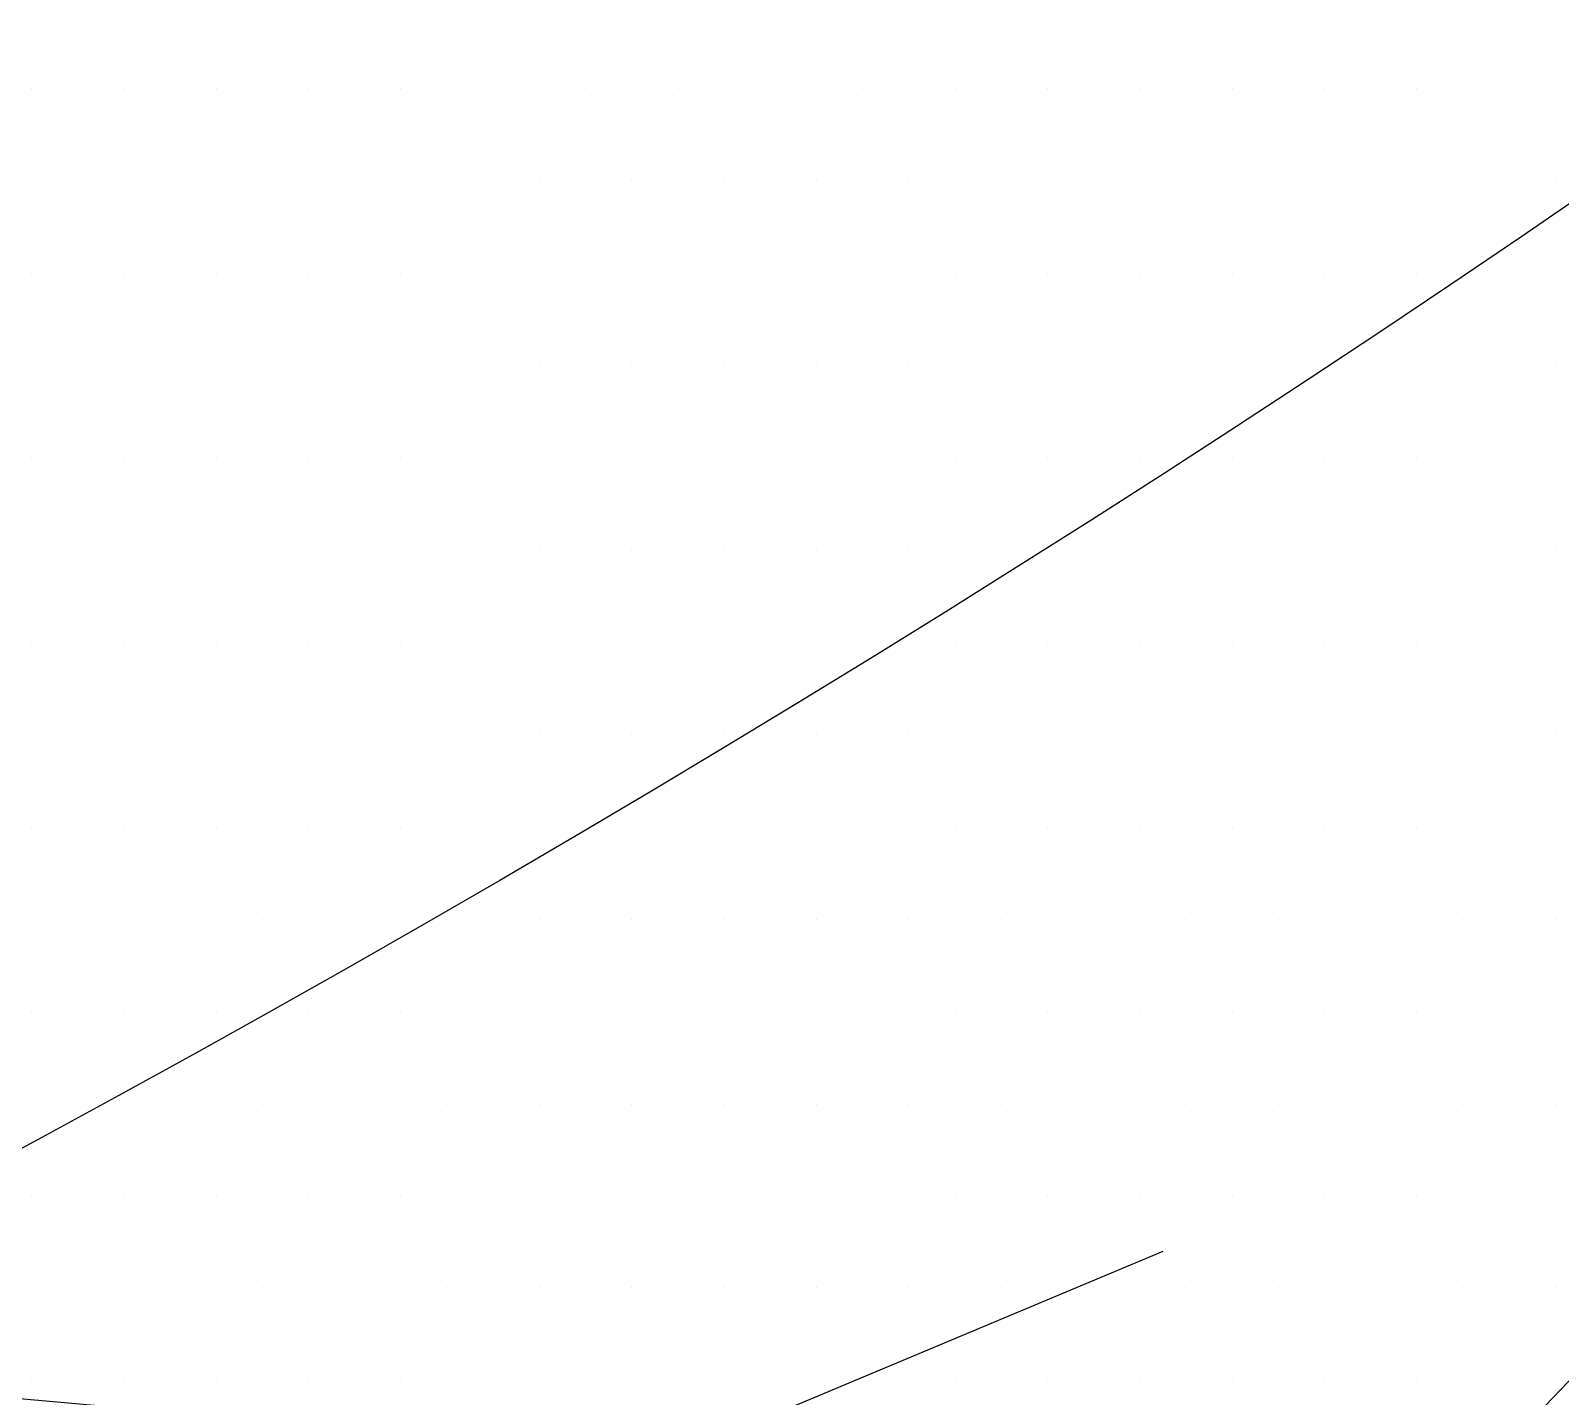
# Paper-space layout 'TOP_A1_00200_01-01-2017_MODELE' of a CAD drawing. Header units: metres. Extents: x 1274 to 2143, y 12 to 312.
# Drawn here: x 1539.871 to 1540.783, y 148.819 to 149.633 of the extents above; entities that cross this region are included whole.
import ezdxf

# ---------------------------------------------------------------- set-up
doc = ezdxf.new("R2010")
doc.units = ezdxf.units.M
doc.header["$LTSCALE"] = 2
doc.set_wipeout_variables(frame=1)
doc.linetypes.add('CACHEX2', pattern=[0.75, 0.5, -0.25])
for name, color, linetype in [('CARTOUCHE', 7, 'Continuous'), ('LOGO', 4, 'Continuous'), ('rosace', 7, 'Continuous')]:
    doc.layers.add(name, color=color, linetype=linetype)

# ---------------------------------------------------------------- blocks, each defined once
blk = doc.blocks.new('A$C715108E3')
at = {"layer": 'LOGO', "color": 131}
for p, q in [((0.5755, -20.8538), (0.5755, -20.8538)), ((0.6668, -20.8538), (0.6668, -20.8538)), ((0.7588, -20.8538), (0.7588, -20.8538)), ((0.8507, -20.8538), (0.8507, -20.8538)), ((0.9423, -20.8538), (0.9423, -20.8538)), ((1.034, -20.8538), (1.034, -20.8538)), ((1.1256, -20.8538), (1.1256, -20.8538)), ((1.2176, -20.8538), (1.2176, -20.8538)), ((1.3089, -20.8538), (1.3089, -20.8538)), ((1.4009, -20.8538), (1.4009, -20.8538)), ((1.4929, -20.8538), (1.4929, -20.8538)), ((1.5842, -20.8538), (1.5842, -20.8538)), ((1.6762, -20.8538), (1.6762, -20.8538)), ((1.7681, -20.8538), (1.7681, -20.8538)), ((1.8595, -20.8538), (1.8595, -20.8538)), ((1.9513, -20.8538), (1.9513, -20.8538)), ((2.0432, -20.8538), (2.0432, -20.8538)), ((0.6211, -20.9453), (0.6211, -20.9453)), ((0.7131, -20.9453), (0.7131, -20.9453)), ((0.8044, -20.9453), (0.8044, -20.9453)), ((0.8964, -20.9453), (0.8964, -20.9453)), ((0.988, -20.9453), (0.988, -20.9453)), ((1.0801, -20.9453), (1.0801, -20.9453)), ((1.1717, -20.9453), (1.1717, -20.9453)), ((1.2634, -20.9453), (1.2634, -20.9453)), ((1.3554, -20.9453), (1.3554, -20.9453)), ((1.4466, -20.9453), (1.4466, -20.9453)), ((1.5387, -20.9453), (1.5387, -20.9453)), ((1.6305, -20.9453), (1.6305, -20.9453)), ((1.7218, -20.9453), (1.7218, -20.9453)), ((1.8138, -20.9453), (1.8138, -20.9453)), ((1.9056, -20.9453), (1.9056, -20.9453)), ((1.9967, -20.9453), (1.9967, -20.9453)), ((2.0889, -20.9453), (2.0889, -20.9453)), ((0.5755, -21.0375), (0.5755, -21.0375)), ((0.6668, -21.0375), (0.6668, -21.0375)), ((0.7588, -21.0375), (0.7588, -21.0375)), ((0.8507, -21.0375), (0.8507, -21.0375)), ((0.9423, -21.0375), (0.9423, -21.0375)), ((1.034, -21.0375), (1.034, -21.0375)), ((1.1256, -21.0375), (1.1256, -21.0375)), ((1.2176, -21.0375), (1.2176, -21.0375)), ((1.3089, -21.0375), (1.3089, -21.0375)), ((1.4009, -21.0375), (1.4009, -21.0375)), ((1.4929, -21.0375), (1.4929, -21.0375)), ((1.5842, -21.0375), (1.5842, -21.0375)), ((1.6762, -21.0375), (1.6762, -21.0375)), ((1.7681, -21.0375), (1.7681, -21.0375)), ((1.8595, -21.0375), (1.8595, -21.0375)), ((1.9513, -21.0375), (1.9513, -21.0375)), ((2.0432, -21.0375), (2.0432, -21.0375)), ((0.6211, -21.1288), (0.6211, -21.1288)), ((0.7131, -21.1288), (0.7131, -21.1288)), ((0.8044, -21.1288), (0.8044, -21.1288)), ((0.8964, -21.1288), (0.8964, -21.1288)), ((0.988, -21.1288), (0.988, -21.1288)), ((1.0801, -21.1288), (1.0801, -21.1288)), ((1.1717, -21.1288), (1.1717, -21.1288)), ((1.2634, -21.1288), (1.2634, -21.1288)), ((1.3554, -21.1288), (1.3554, -21.1288)), ((1.4466, -21.1288), (1.4466, -21.1288)), ((1.5387, -21.1288), (1.5387, -21.1288)), ((1.6305, -21.1288), (1.6305, -21.1288)), ((1.7218, -21.1288), (1.7218, -21.1288)), ((1.8138, -21.1288), (1.8138, -21.1288)), ((1.9056, -21.1288), (1.9056, -21.1288)), ((1.9967, -21.1288), (1.9967, -21.1288)), ((2.0889, -21.1288), (2.0889, -21.1288)), ((0.5755, -21.2202), (0.5755, -21.2202)), ((0.6668, -21.2202), (0.6668, -21.2202)), ((0.7588, -21.2202), (0.7588, -21.2202)), ((0.8507, -21.2202), (0.8507, -21.2202)), ((0.9423, -21.2202), (0.9423, -21.2202)), ((1.034, -21.2202), (1.034, -21.2202)), ((1.1256, -21.2202), (1.1256, -21.2202)), ((1.2176, -21.2202), (1.2176, -21.2202)), ((1.3089, -21.2202), (1.3089, -21.2202)), ((1.4009, -21.2202), (1.4009, -21.2202)), ((1.4929, -21.2202), (1.4929, -21.2202)), ((1.5842, -21.2202), (1.5842, -21.2202)), ((1.6762, -21.2202), (1.6762, -21.2202)), ((1.7681, -21.2202), (1.7681, -21.2202)), ((1.8595, -21.2202), (1.8595, -21.2202)), ((1.9513, -21.2202), (1.9513, -21.2202)), ((2.0432, -21.2202), (2.0432, -21.2202)), ((0.6211, -21.3126), (0.6211, -21.3126)), ((0.7131, -21.3126), (0.7131, -21.3126)), ((0.8044, -21.3126), (0.8044, -21.3126)), ((0.8964, -21.3126), (0.8964, -21.3126)), ((0.988, -21.3126), (0.988, -21.3126)), ((1.0801, -21.3126), (1.0801, -21.3126)), ((1.1717, -21.3126), (1.1717, -21.3126)), ((1.2634, -21.3126), (1.2634, -21.3126)), ((1.3554, -21.3126), (1.3554, -21.3126)), ((1.4466, -21.3126), (1.4466, -21.3126)), ((1.5387, -21.3126), (1.5387, -21.3126)), ((1.6305, -21.3126), (1.6305, -21.3126)), ((1.7218, -21.3126), (1.7218, -21.3126)), ((1.8138, -21.3126), (1.8138, -21.3126)), ((1.9056, -21.3126), (1.9056, -21.3126)), ((1.9967, -21.3126), (1.9967, -21.3126)), ((2.0889, -21.3126), (2.0889, -21.3126)), ((0.5755, -21.4039), (0.5755, -21.4039)), ((0.6668, -21.4039), (0.6668, -21.4039)), ((0.7588, -21.4039), (0.7588, -21.4039)), ((0.8507, -21.4039), (0.8507, -21.4039)), ((0.9423, -21.4039), (0.9423, -21.4039)), ((1.034, -21.4039), (1.034, -21.4039)), ((1.1256, -21.4039), (1.1256, -21.4039)), ((1.2176, -21.4039), (1.2176, -21.4039)), ((1.3089, -21.4039), (1.3089, -21.4039)), ((1.4009, -21.4039), (1.4009, -21.4039)), ((1.4929, -21.4039), (1.4929, -21.4039)), ((1.5842, -21.4039), (1.5842, -21.4039)), ((1.6762, -21.4039), (1.6762, -21.4039)), ((1.7681, -21.4039), (1.7681, -21.4039)), ((1.8595, -21.4039), (1.8595, -21.4039)), ((1.9513, -21.4039), (1.9513, -21.4039)), ((2.0432, -21.4039), (2.0432, -21.4039)), ((0.6211, -21.4954), (0.6211, -21.4954)), ((0.7131, -21.4954), (0.7131, -21.4954)), ((0.8044, -21.4954), (0.8044, -21.4954)), ((0.8964, -21.4954), (0.8964, -21.4954)), ((0.988, -21.4954), (0.988, -21.4954)), ((1.0801, -21.4954), (1.0801, -21.4954)), ((1.1717, -21.4954), (1.1717, -21.4954)), ((1.2634, -21.4954), (1.2634, -21.4954)), ((1.3554, -21.4954), (1.3554, -21.4954)), ((1.4466, -21.4954), (1.4466, -21.4954)), ((1.5387, -21.4954), (1.5387, -21.4954)), ((1.6305, -21.4954), (1.6305, -21.4954)), ((1.7218, -21.4954), (1.7218, -21.4954)), ((1.8138, -21.4954), (1.8138, -21.4954)), ((1.9056, -21.4954), (1.9056, -21.4954)), ((1.9967, -21.4954), (1.9967, -21.4954)), ((2.0889, -21.4954), (2.0889, -21.4954)), ((0.5755, -21.5878), (0.5755, -21.5878)), ((0.6668, -21.5878), (0.6668, -21.5878)), ((0.7588, -21.5878), (0.7588, -21.5878)), ((0.8507, -21.5878), (0.8507, -21.5878)), ((0.9423, -21.5878), (0.9423, -21.5878)), ((1.034, -21.5878), (1.034, -21.5878)), ((1.1256, -21.5878), (1.1256, -21.5878)), ((1.2176, -21.5878), (1.2176, -21.5878)), ((1.3089, -21.5878), (1.3089, -21.5878)), ((1.4009, -21.5878), (1.4009, -21.5878)), ((1.4929, -21.5878), (1.4929, -21.5878)), ((1.5842, -21.5878), (1.5842, -21.5878)), ((1.6762, -21.5878), (1.6762, -21.5878)), ((1.7681, -21.5878), (1.7681, -21.5878)), ((1.8595, -21.5878), (1.8595, -21.5878)), ((1.9513, -21.5878), (1.9513, -21.5878)), ((2.0432, -21.5878), (2.0432, -21.5878)), ((0.6211, -21.6792), (0.6211, -21.6792)), ((0.7131, -21.6792), (0.7131, -21.6792)), ((0.8044, -21.6792), (0.8044, -21.6792)), ((0.8964, -21.6792), (0.8964, -21.6792)), ((0.988, -21.6792), (0.988, -21.6792)), ((1.0801, -21.6792), (1.0801, -21.6792)), ((1.1717, -21.6792), (1.1717, -21.6792)), ((1.2634, -21.6792), (1.2634, -21.6792)), ((1.3554, -21.6792), (1.3554, -21.6792)), ((1.4466, -21.6792), (1.4466, -21.6792)), ((1.5387, -21.6792), (1.5387, -21.6792)), ((1.6305, -21.6792), (1.6305, -21.6792)), ((1.7218, -21.6792), (1.7218, -21.6792)), ((1.8138, -21.6792), (1.8138, -21.6792)), ((1.9056, -21.6792), (1.9056, -21.6792)), ((1.9967, -21.6792), (1.9967, -21.6792)), ((2.0889, -21.6792), (2.0889, -21.6792)), ((0.5755, -21.7705), (0.5755, -21.7705)), ((0.6668, -21.7705), (0.6668, -21.7705)), ((0.7588, -21.7705), (0.7588, -21.7705)), ((0.8507, -21.7705), (0.8507, -21.7705)), ((0.9423, -21.7705), (0.9423, -21.7705)), ((1.034, -21.7705), (1.034, -21.7705)), ((1.1256, -21.7705), (1.1256, -21.7705)), ((1.2176, -21.7705), (1.2176, -21.7705)), ((1.3089, -21.7705), (1.3089, -21.7705)), ((1.4009, -21.7705), (1.4009, -21.7705)), ((1.4929, -21.7705), (1.4929, -21.7705)), ((1.5842, -21.7705), (1.5842, -21.7705)), ((1.6762, -21.7705), (1.6762, -21.7705)), ((1.7681, -21.7705), (1.7681, -21.7705)), ((1.8595, -21.7705), (1.8595, -21.7705)), ((1.9513, -21.7705), (1.9513, -21.7705)), ((2.0432, -21.7705), (2.0432, -21.7705)), ((0.6211, -21.8631), (0.6211, -21.8631)), ((0.7131, -21.8631), (0.7131, -21.8631)), ((0.8044, -21.8631), (0.8044, -21.8631)), ((0.8964, -21.8631), (0.8964, -21.8631)), ((0.988, -21.8631), (0.988, -21.8631)), ((1.0801, -21.8631), (1.0801, -21.8631)), ((1.1717, -21.8631), (1.1717, -21.8631)), ((1.2634, -21.8631), (1.2634, -21.8631)), ((1.3554, -21.8631), (1.3554, -21.8631)), ((1.4466, -21.8631), (1.4466, -21.8631)), ((1.5387, -21.8631), (1.5387, -21.8631)), ((1.6305, -21.8631), (1.6305, -21.8631)), ((1.7218, -21.8631), (1.7218, -21.8631)), ((1.8138, -21.8631), (1.8138, -21.8631)), ((1.9056, -21.8631), (1.9056, -21.8631)), ((1.9967, -21.8631), (1.9967, -21.8631)), ((2.0889, -21.8631), (2.0889, -21.8631)), ((0.5755, -21.9543), (0.5755, -21.9543)), ((0.6668, -21.9543), (0.6668, -21.9543)), ((0.7588, -21.9543), (0.7588, -21.9543)), ((0.8507, -21.9543), (0.8507, -21.9543)), ((0.9423, -21.9543), (0.9423, -21.9543)), ((1.034, -21.9543), (1.034, -21.9543)), ((1.1256, -21.9543), (1.1256, -21.9543)), ((1.2176, -21.9543), (1.2176, -21.9543)), ((1.3089, -21.9543), (1.3089, -21.9543)), ((1.4009, -21.9543), (1.4009, -21.9543)), ((1.4929, -21.9543), (1.4929, -21.9543)), ((1.5842, -21.9543), (1.5842, -21.9543)), ((1.6762, -21.9543), (1.6762, -21.9543)), ((1.7681, -21.9543), (1.7681, -21.9543)), ((1.8595, -21.9543), (1.8595, -21.9543)), ((1.9513, -21.9543), (1.9513, -21.9543)), ((2.0432, -21.9543), (2.0432, -21.9543)), ((0.6211, -22.0456), (0.6211, -22.0456)), ((0.7131, -22.0456), (0.7131, -22.0456)), ((0.8044, -22.0456), (0.8044, -22.0456)), ((0.8964, -22.0456), (0.8964, -22.0456)), ((0.988, -22.0456), (0.988, -22.0456)), ((1.0801, -22.0456), (1.0801, -22.0456)), ((1.1717, -22.0456), (1.1717, -22.0456)), ((1.2634, -22.0456), (1.2634, -22.0456)), ((1.3554, -22.0456), (1.3554, -22.0456)), ((1.4466, -22.0456), (1.4466, -22.0456)), ((1.5387, -22.0456), (1.5387, -22.0456)), ((1.6305, -22.0456), (1.6305, -22.0456)), ((1.7218, -22.0456), (1.7218, -22.0456)), ((1.8138, -22.0456), (1.8138, -22.0456)), ((1.9056, -22.0456), (1.9056, -22.0456)), ((1.9967, -22.0456), (1.9967, -22.0456)), ((2.0889, -22.0456), (2.0889, -22.0456)), ((0.5755, -22.1382), (0.5755, -22.1382)), ((0.6668, -22.1382), (0.6668, -22.1382)), ((0.7588, -22.1382), (0.7588, -22.1382)), ((0.8507, -22.1382), (0.8507, -22.1382)), ((0.9423, -22.1382), (0.9423, -22.1382)), ((1.034, -22.1382), (1.034, -22.1382)), ((1.1256, -22.1382), (1.1256, -22.1382)), ((1.2176, -22.1382), (1.2176, -22.1382)), ((1.3089, -22.1382), (1.3089, -22.1382)), ((1.4009, -22.1382), (1.4009, -22.1382)), ((1.4929, -22.1382), (1.4929, -22.1382)), ((1.5842, -22.1382), (1.5842, -22.1382)), ((1.6762, -22.1382), (1.6762, -22.1382)), ((1.7681, -22.1382), (1.7681, -22.1382)), ((1.8595, -22.1382), (1.8595, -22.1382)), ((1.9513, -22.1382), (1.9513, -22.1382)), ((2.0432, -22.1382), (2.0432, -22.1382))]:
    blk.add_line(p, q, dxfattribs=at)
blk.add_lwpolyline([(-5.0186, -17.1537), (-4.9784, -19.1278), (-5.3896, -19.2331), (-4.7123, -20.7884), (-8.4641, -25.8566), (-8.5996, -26.1134), (-8.0987, -26.1134), (-7.2053, -26.0731), (-6.6093, -26.0457), (-6.203, -25.613), (-3.9696, -22.5417), (-2.7917, -25.1531), (-2.6026, -25.1257), (-1.9525, -24.8418), (-1.3029, -24.5438), (-2.3854, -21.8923), (1.9656, -22.2806), (2.6017, -21.6183), (3.2786, -20.7927), (-3.3817, -20.0761), (-4.3053, -16.8895)], dxfattribs=at)
blk = doc.blocks.new('A$C581E6685')
at = {"layer": 'rosace', "color": 32, "linetype": 'CACHEX2', "ltscale": 1.5}
blk.add_ellipse((-38.0538, 23.8138), major_axis=(-19.0311, -3.534), ratio=0.590567, dxfattribs=at)
at = {"layer": 'rosace', "color": 32}
blk.add_ellipse((-37.6144, 23.8499), major_axis=(-13.5768, -4.2839), ratio=0.791971, dxfattribs=at)
at = {"layer": 'CARTOUCHE'}
blk.add_blockref('A$C715108E3', (-31.6739, 36.3189), dxfattribs=at)
blk = doc.blocks.new('A$C4D68259D')
blk.add_wipeout([(0, 25.62232), (0.16524, 26.73667), (0.73826, 27.88612), (1.67076, 28.79092), (2.84657, 29.33159), (3.5435, 29.45086), (3.5435, 29.45086), (94.92868, 29.46231), (96.05516, 29.29025), (97.21671, 28.69868), (97.7035, 28.26611), (98.09513, 27.77983), (98.61624, 26.65796), (98.73616, 26.03624), (98.75162, 25.85271), (98.75853, 3.83874), (98.57189, 2.65739), (98.0189, 1.57432), (97.58479, 1.07655), (97.12317, 0.69593), (95.9338, 0.13665), (95.41423, 0.03213), (95.1105, 0.0048), (3.7555, 0.00093), (2.71333, 0.169), (1.5147, 0.78409), (0.67142, 1.67074), (0.14703, 2.78759), (0.00625, 3.62094)]).dxf.layer = 'CARTOUCHE'
at = {"layer": 'CARTOUCHE'}
blk.add_rational_spline([(0, 25.62232), (0, 14.73116), (0, 3.84), (0, 0), (3.84, 0), (49.37927, 0), (94.91853, 0), (98.75853, 0), (98.75853, 3.84), (98.75853, 14.73116), (98.75853, 25.62232), (98.75853, 29.46232), (94.91853, 29.46232), (49.37927, 29.46232), (3.84, 29.46232), (0, 29.46232), (0, 25.62232)], [1, 1, 1, 0.707106781187, 1, 1, 1, 0.707106781187, 1, 1, 1, 0.707106781187, 1, 1, 1, 0.707106781187, 1], degree=2, knots=[0, 0, 0, 1, 1, 2.570796, 2.570796, 3.570796, 3.570796, 5.141593, 5.141593, 6.141593, 6.141593, 7.712389, 7.712389, 8.712389, 8.712389, 10.283185, 10.283185, 10.283185], dxfattribs=at)
at = {"layer": 'CARTOUCHE', "xscale": 0.6, "yscale": 0.6, "zscale": 0.6}
blk.add_blockref('A$C581E6685', (37.27074, 1.38057), dxfattribs=at)

psp = doc.layouts.new('TOP_A1_00200_01-01-2017_MODELE')

# ---------------------------------------------------------------- block references
at = {"layer": 'rosace'}
psp.add_blockref('A$C4D68259D', (1521.25985, 138.93861), dxfattribs=at)

doc.saveas('drawing.dxf')
